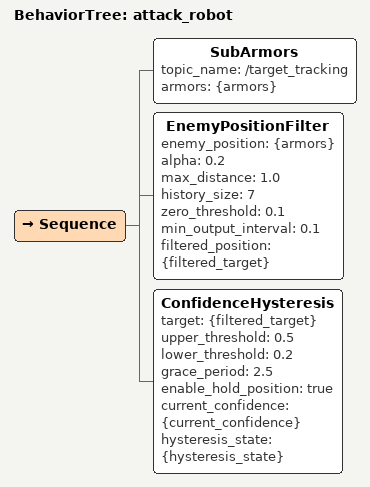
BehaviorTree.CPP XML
<?xml version="1.0" encoding="UTF-8"?>
<root BTCPP_format="4"
      main_tree_to_execute="attack_robot">
  <BehaviorTree ID="attack_robot">
    <Sequence>
      <SubArmors topic_name="/target_tracking"
                 armors="{armors}"/>
      <EnemyPositionFilter enemy_position="{armors}"
                           alpha="0.2"
                           max_distance="1.0"
                           history_size="7"
                           zero_threshold="0.1"
                           min_output_interval="0.1"
                           filtered_position="{filtered_target}"/>
      <ConfidenceHysteresis target="{filtered_target}"
                            upper_threshold="0.5"
                            lower_threshold="0.2"
                            grace_period="2.5"
                            enable_hold_position="true"
                            current_confidence="{current_confidence}"
                            hysteresis_state="{hysteresis_state}"/>
    </Sequence>
  </BehaviorTree>

</root>
